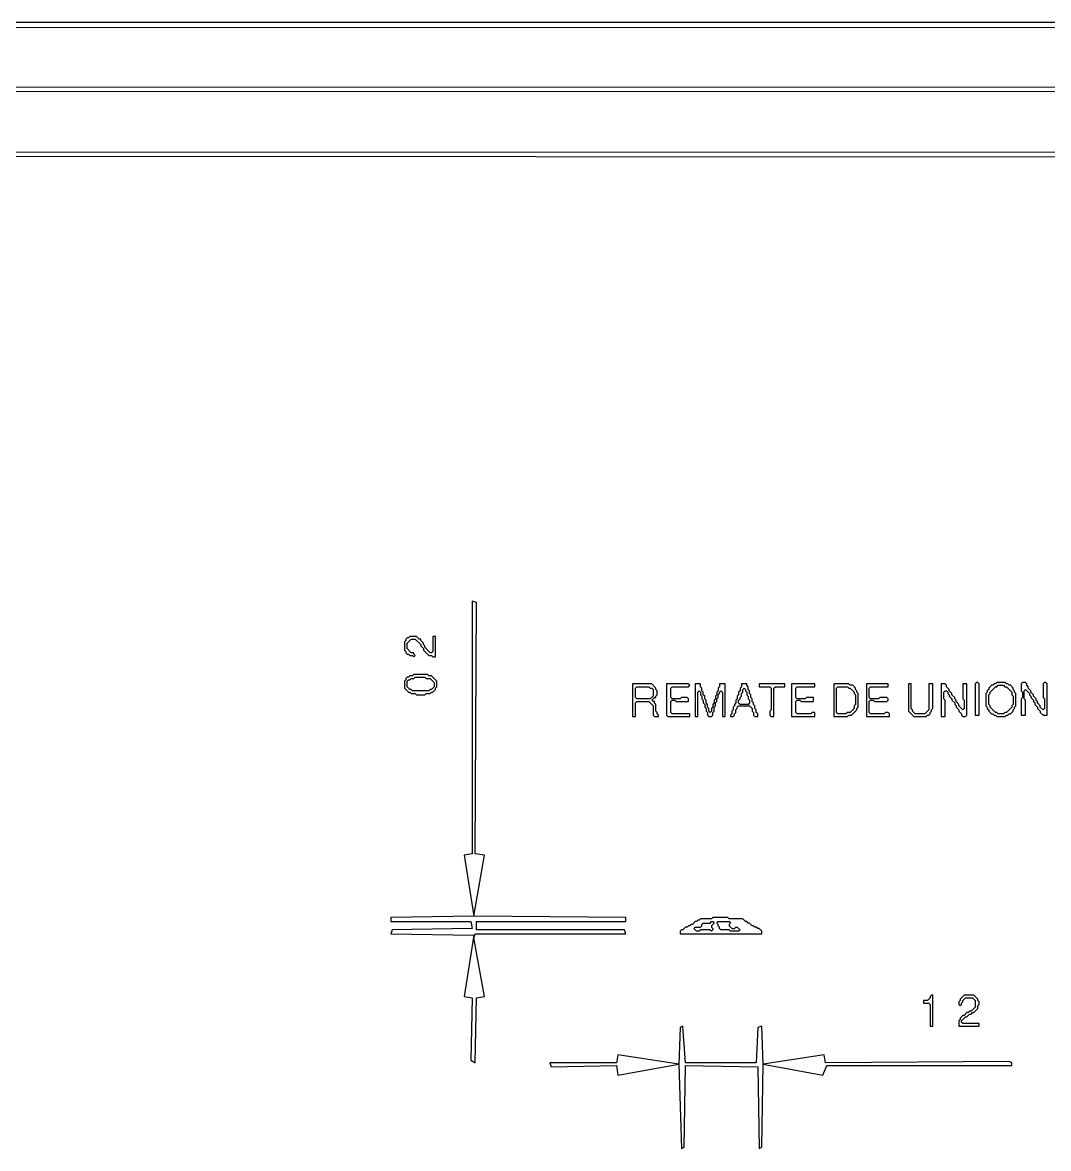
# Model space of a CAD drawing. Extents: x 17 to 323, y -435 to -5.
# Drawn here: x 169.8 to 245.3, y -87.6 to -4.7 of the extents above; entities that cross this region are included whole.
import ezdxf

# ---------------------------------------------------------------- set-up
doc = ezdxf.new("R2010")
doc.units = 0

msp = doc.modelspace()

# ---------------------------------------------------------------- linework, layer by layer
at = {"layer": 'CONTOURS'}
for p, q in [((322.7, -4.7), (17, -4.7)), ((17.3, -5), (322.5, -5.1)), ((318.1, -9.5), (21.6, -9.4)), ((21.9, -9.7), (317.8, -9.8)), ((313.3, -14.3), (26.4, -14.2)), ((26.7, -14.5), (313, -14.6)), ((202.9, -47.3), (202.9, -65.9)), ((203.2, -47.4), (202.9, -47.3)), ((203.1, -65.9), (203.2, -47.4)), ((198, -50.2), (197.9, -50.3)), ((197.9, -50.3), (197.9, -50.9)), ((198.1, -50), (198, -50.1)), ((198, -50.1), (198, -50.2)), ((198.2, -50), (198.1, -50)), ((198.1, -50.4), (198.4, -50.1)), ((198.1, -50.8), (198.1, -50.4)), ((198.3, -49.9), (198.2, -50)), ((198.8, -49.9), (198.3, -49.9)), ((198.4, -50.1), (198.7, -50.1)), ((198.7, -50.1), (199.1, -50.5)), ((199, -50.1), (198.8, -49.9)), ((199.1, -50.1), (199, -50.1)), ((199.1, -50.2), (199.1, -50.1)), ((199.3, -50.4), (199.1, -50.2)), ((199.1, -50.5), (199.1, -50.6)), ((199.3, -50.5), (199.3, -50.4)), ((199.4, -50.6), (199.3, -50.5)), ((200.2, -49.9), (200, -49.9)), ((200, -49.9), (200, -51)), ((200.2, -51.4), (200.2, -49.9)), ((197.9, -50.9), (198, -51)), ((198, -51), (198, -51.1)), ((198, -51.1), (198.1, -51.2)), ((198.4, -51.1), (198.1, -50.8)), ((198.1, -51.2), (198.2, -51.2)), ((198.2, -51.2), (198.3, -51.3)), ((198.3, -51.3), (198.5, -51.3)), ((198.6, -51.1), (198.4, -51.1)), ((198.5, -51.3), (198.6, -51.4)), ((198.6, -51.2), (198.6, -51.1)), ((198.7, -51.3), (198.6, -51.2)), ((198.6, -51.4), (198.7, -51.3)), ((199.1, -50.6), (199.3, -50.8)), ((199.3, -50.8), (199.3, -50.9)), ((199.3, -50.9), (199.7, -51.3)), ((199.4, -50.7), (199.4, -50.6)), ((199.8, -51.1), (199.4, -50.7)), ((199.7, -51.3), (199.9, -51.3)), ((199.9, -51.1), (199.8, -51.1)), ((200, -51), (199.9, -51.1)), ((199.9, -51.3), (200, -51.4)), ((200, -51.4), (200.2, -51.4)), ((198.1, -52.9), (198, -53)), ((198, -53), (198, -53.1)), ((198.2, -52.9), (198.1, -52.9)), ((198.3, -52.8), (198.2, -52.9)), ((198.5, -52.8), (198.3, -52.8)), ((198.3, -53.1), (198.4, -53)), ((198.4, -53), (198.6, -53)), ((198.6, -52.7), (198.5, -52.8)), ((199.6, -52.7), (198.6, -52.7)), ((198.6, -53), (198.7, -52.9)), ((198.7, -52.9), (199.4, -52.9)), ((199.4, -52.9), (199.5, -53)), ((199.5, -53), (199.8, -53)), ((199.7, -52.8), (199.6, -52.7)), ((199.9, -52.8), (199.7, -52.8)), ((199.8, -53), (200.1, -53.3)), ((200.3, -53.2), (199.9, -52.8)), ((198, -53.1), (197.9, -53.2)), ((197.9, -53.2), (197.9, -53.7)), ((197.9, -53.7), (198.2, -54)), ((198.1, -53.2), (198.2, -53.1)), ((198.1, -53.6), (198.1, -53.2)), ((198.3, -53.8), (198.1, -53.6)), ((198.2, -53.1), (198.3, -53.1)), ((198.4, -53.8), (198.3, -53.8)), ((198.5, -53.9), (198.4, -53.8)), ((199.8, -53.8), (199.7, -53.9)), ((199.9, -53.8), (199.8, -53.8)), ((200.1, -53.6), (199.9, -53.8)), ((200, -54), (200.2, -53.8)), ((200.1, -53.3), (200.1, -53.6)), ((200.2, -53.7), (200.3, -53.6)), ((200.2, -53.8), (200.2, -53.7)), ((200.3, -53.6), (200.3, -53.2)), ((214.7, -53.4), (214.7, -55.8)), ((216.1, -53.4), (214.7, -53.4)), ((214.9, -53.7), (215, -53.6)), ((214.9, -54.4), (214.9, -53.7)), ((215, -53.6), (215.9, -53.6)), ((215.9, -53.6), (216, -53.7)), ((216, -53.7), (216.1, -53.7)), ((216.4, -53.7), (216.1, -53.4)), ((216.1, -53.7), (216.2, -53.8)), ((216.2, -53.8), (216.2, -54.3)), ((216.4, -53.8), (216.4, -53.7)), ((216.5, -53.9), (216.4, -53.8)), ((217.2, -53.4), (217.2, -55.7)), ((218.8, -53.4), (217.2, -53.4)), ((217.5, -53.7), (217.6, -53.6)), ((217.5, -54.4), (217.5, -53.7)), ((217.6, -53.6), (218.8, -53.6)), ((218.9, -53.5), (218.8, -53.4)), ((218.8, -53.6), (218.9, -53.5)), ((219.3, -53.4), (219.3, -55.8)), ((219.7, -53.4), (219.3, -53.4)), ((219.7, -53.6), (219.7, -53.4)), ((219.8, -53.7), (219.7, -53.6)), ((219.8, -53.9), (219.8, -53.7)), ((221.1, -53.6), (221, -53.7)), ((221, -53.7), (221, -53.9)), ((221.5, -53.4), (221.1, -53.4)), ((221.1, -53.4), (221.1, -53.6)), ((221.5, -55.8), (221.5, -53.4)), ((222.7, -53.6), (222.6, -53.7)), ((222.6, -53.7), (222.6, -53.9)), ((222.7, -53.4), (222.7, -53.6)), ((223.1, -53.4), (222.7, -53.4)), ((222.8, -53.8), (222.9, -53.7)), ((222.8, -54), (222.8, -53.8)), ((222.9, -53.7), (223, -53.8)), ((223, -53.8), (223, -53.9)), ((223.1, -53.5), (223.1, -53.4)), ((223.2, -53.6), (223.1, -53.5)), ((223.2, -53.8), (223.2, -53.6)), ((223.3, -53.9), (223.2, -53.8)), ((224, -53.4), (224, -53.6)), ((225.9, -53.4), (224, -53.4)), ((224, -53.6), (224.8, -53.6)), ((224.8, -53.6), (224.9, -53.7)), ((224.9, -53.7), (224.9, -55.3)), ((225.1, -53.7), (225.2, -53.6)), ((225.1, -55.8), (225.1, -53.7)), ((225.2, -53.6), (225.9, -53.6)), ((225.9, -53.6), (225.9, -53.4)), ((226.4, -53.4), (226.4, -55.8)), ((228.1, -53.4), (226.4, -53.4)), ((226.7, -53.7), (226.8, -53.6)), ((226.7, -54.4), (226.7, -53.7)), ((226.8, -53.6), (228.1, -53.6)), ((228.1, -53.6), (228.1, -53.4)), ((229.5, -53.4), (229.5, -55.8)), ((230.6, -53.4), (229.5, -53.4)), ((229.7, -53.7), (229.8, -53.6)), ((229.7, -55.5), (229.7, -53.7)), ((229.8, -53.6), (230.5, -53.6)), ((230.5, -53.6), (230.6, -53.7)), ((230.7, -53.5), (230.6, -53.4)), ((230.6, -53.7), (230.7, -53.7)), ((230.9, -53.5), (230.7, -53.5)), ((230.7, -53.7), (231, -54)), ((231.1, -53.7), (230.9, -53.5)), ((231.1, -53.8), (231.1, -53.7)), ((231.2, -53.9), (231.1, -53.8)), ((231.9, -53.4), (231.9, -55.8)), ((233.5, -53.4), (231.9, -53.4)), ((232.1, -53.7), (232.2, -53.6)), ((232.1, -54.4), (232.1, -53.7)), ((232.2, -53.6), (233.5, -53.6)), ((233.5, -53.6), (233.5, -53.4)), ((235, -53.4), (235, -55.4)), ((235.2, -53.4), (235, -53.4)), ((235.2, -55.2), (235.2, -53.4)), ((236.8, -53.4), (236.5, -53.4)), ((236.5, -53.4), (236.5, -55.3)), ((236.8, -55.2), (236.8, -53.4)), ((237.4, -53.4), (237.4, -55.8)), ((237.7, -53.4), (237.4, -53.4)), ((237.8, -53.5), (237.7, -53.4)), ((237.8, -53.6), (237.8, -53.5)), ((238, -53.8), (237.8, -53.6)), ((238, -53.9), (238, -53.8)), ((239.3, -53.4), (239, -53.4)), ((239, -53.4), (239, -54.5)), ((239.3, -55.7), (239.3, -53.4)), ((240, -53.3), (239.9, -53.4)), ((239.9, -53.4), (239.9, -55.7)), ((240.1, -53.3), (240, -53.3)), ((240.2, -53.4), (240.1, -53.3)), ((240.2, -55.7), (240.2, -53.4)), ((240.9, -53.8), (240.8, -53.9)), ((241.1, -53.5), (240.9, -53.7)), ((240.9, -53.7), (240.9, -53.8)), ((241, -54), (241.4, -53.6)), ((241.2, -53.5), (241.1, -53.5)), ((241.3, -53.4), (241.2, -53.5)), ((241.4, -53.4), (241.3, -53.4)), ((241.5, -53.3), (241.4, -53.4)), ((241.4, -53.6), (241.5, -53.6)), ((242.1, -53.3), (241.5, -53.3)), ((241.5, -53.6), (241.6, -53.5)), ((241.6, -53.5), (242, -53.5)), ((242, -53.5), (242.1, -53.6)), ((242.2, -53.4), (242.1, -53.3)), ((242.1, -53.6), (242.2, -53.6)), ((242.3, -53.4), (242.2, -53.4)), ((242.2, -53.6), (242.6, -54)), ((242.4, -53.5), (242.3, -53.4)), ((242.5, -53.5), (242.4, -53.5)), ((242.7, -53.7), (242.5, -53.5)), ((242.7, -53.8), (242.7, -53.7)), ((242.8, -53.9), (242.7, -53.8)), ((243.4, -53.3), (243.3, -53.4)), ((243.3, -53.4), (243.3, -53.9)), ((243.6, -53.3), (243.4, -53.3)), ((243.5, -53.9), (243.6, -53.8)), ((243.7, -53.4), (243.6, -53.3)), ((243.6, -53.8), (243.9, -54.1)), ((243.7, -53.5), (243.7, -53.4)), ((243.8, -53.6), (243.7, -53.5)), ((243.8, -53.7), (243.8, -53.6)), ((244, -53.9), (243.8, -53.7)), ((245, -53.3), (244.9, -53.4)), ((244.9, -53.4), (244.9, -54.4)), ((245.1, -53.3), (245, -53.3)), ((245.2, -53.4), (245.1, -53.3)), ((245.2, -55.7), (245.2, -53.4)), ((198.2, -54), (198.3, -54)), ((198.3, -54), (198.4, -54.1)), ((198.4, -54.1), (198.7, -54.1)), ((199.7, -53.9), (198.5, -53.9)), ((198.7, -54.1), (198.8, -54.2)), ((198.8, -54.2), (199.4, -54.2)), ((199.4, -54.2), (199.5, -54.1)), ((199.5, -54.1), (199.8, -54.1)), ((199.8, -54.1), (199.9, -54)), ((199.9, -54), (200, -54)), ((215, -54.5), (214.9, -54.4)), ((214.9, -54.8), (215, -54.7)), ((216, -54.5), (215, -54.5)), ((215, -54.7), (215.9, -54.7)), ((215.9, -54.7), (216.2, -55)), ((216.2, -54.3), (216, -54.5)), ((216.1, -54.6), (216.3, -54.4)), ((216.2, -54.7), (216.1, -54.6)), ((216.3, -54.7), (216.2, -54.7)), ((216.3, -54.4), (216.4, -54.4)), ((216.3, -54.8), (216.3, -54.7)), ((216.4, -54.3), (216.5, -54.2)), ((216.4, -54.4), (216.4, -54.3)), ((216.5, -54.2), (216.5, -53.9)), ((217.6, -54.5), (217.5, -54.4)), ((217.5, -54.7), (217.6, -54.6)), ((217.5, -55.5), (217.5, -54.7)), ((218.2, -54.5), (217.6, -54.5)), ((217.6, -54.6), (217.8, -54.6)), ((217.8, -54.6), (217.9, -54.7)), ((217.9, -54.7), (218.8, -54.7)), ((218.3, -54.4), (218.2, -54.5)), ((218.7, -54.4), (218.3, -54.4)), ((218.8, -54.5), (218.7, -54.4)), ((218.8, -54.7), (218.8, -54.5)), ((219.5, -54), (219.6, -53.9)), ((219.5, -55.8), (219.5, -54)), ((219.6, -53.9), (219.7, -54)), ((219.7, -54), (219.7, -54.2)), ((219.7, -54.2), (219.8, -54.3)), ((219.9, -54), (219.8, -53.9)), ((219.8, -54.3), (219.8, -54.5)), ((219.8, -54.5), (219.9, -54.6)), ((219.9, -54.2), (219.9, -54)), ((220, -54.3), (219.9, -54.2)), ((219.9, -54.6), (219.9, -54.8)), ((220, -54.5), (220, -54.3)), ((220.1, -54.6), (220, -54.5)), ((220.1, -54.8), (220.1, -54.6)), ((220.8, -54.5), (220.7, -54.6)), ((220.7, -54.6), (220.7, -54.8)), ((220.9, -54.2), (220.8, -54.3)), ((220.8, -54.3), (220.8, -54.5)), ((220.8, -54.8), (220.9, -54.7)), ((221, -53.9), (220.9, -54)), ((220.9, -54), (220.9, -54.2)), ((220.9, -54.5), (221, -54.4)), ((220.9, -54.7), (220.9, -54.5)), ((221, -54.2), (221.1, -54.1)), ((221, -54.4), (221, -54.2)), ((221.1, -54), (221.2, -53.9)), ((221.1, -54.1), (221.1, -54)), ((221.2, -53.9), (221.3, -54)), ((221.3, -54), (221.3, -55.8)), ((222.4, -54.5), (222.3, -54.6)), ((222.3, -54.6), (222.3, -54.8)), ((222.5, -54.2), (222.4, -54.3)), ((222.4, -54.3), (222.4, -54.5)), ((222.6, -53.9), (222.5, -54)), ((222.5, -54), (222.5, -54.2)), ((222.5, -54.6), (222.6, -54.5)), ((222.5, -54.8), (222.5, -54.6)), ((222.6, -54.4), (222.7, -54.3)), ((222.6, -54.5), (222.6, -54.4)), ((222.7, -54.1), (222.8, -54)), ((222.7, -54.3), (222.7, -54.1)), ((223, -53.9), (223.1, -54)), ((223.1, -54), (223.1, -54.2)), ((223.1, -54.2), (223.2, -54.3)), ((223.2, -54.3), (223.2, -54.5)), ((223.2, -54.5), (223.3, -54.6)), ((223.3, -54.1), (223.3, -53.9)), ((223.4, -54.2), (223.3, -54.1)), ((223.3, -54.6), (223.3, -54.8)), ((223.4, -54.4), (223.4, -54.2)), ((223.5, -54.5), (223.4, -54.4)), ((223.5, -54.7), (223.5, -54.5)), ((223.6, -54.8), (223.5, -54.7)), ((226.8, -54.5), (226.7, -54.4)), ((226.7, -54.7), (226.8, -54.6)), ((226.7, -55.5), (226.7, -54.7)), ((227.4, -54.5), (226.8, -54.5)), ((226.8, -54.6), (227, -54.6)), ((227, -54.6), (227.1, -54.7)), ((227.1, -54.7), (228, -54.7)), ((227.5, -54.4), (227.4, -54.5)), ((228, -54.4), (227.5, -54.4)), ((228, -54.7), (228, -54.4)), ((231, -54), (231, -54.1)), ((231, -54.1), (231.1, -54.2)), ((231.1, -54.2), (231.1, -54.9)), ((231.2, -54), (231.2, -53.9)), ((231.3, -54.1), (231.2, -54)), ((231.3, -55.1), (231.3, -54.1)), ((232.2, -54.5), (232.1, -54.4)), ((232.1, -54.7), (232.2, -54.6)), ((232.1, -55.5), (232.1, -54.7)), ((232.8, -54.5), (232.2, -54.5)), ((232.2, -54.6), (232.4, -54.6)), ((232.4, -54.6), (232.5, -54.7)), ((232.5, -54.7), (233.4, -54.7)), ((232.9, -54.4), (232.8, -54.5)), ((233.4, -54.4), (232.9, -54.4)), ((233.5, -54.5), (233.4, -54.4)), ((233.4, -54.7), (233.5, -54.6)), ((233.5, -54.6), (233.5, -54.5)), ((237.6, -54), (237.7, -53.9)), ((237.6, -54.5), (237.6, -54)), ((237.7, -54.6), (237.6, -54.5)), ((237.7, -53.9), (237.8, -53.9)), ((237.7, -55.8), (237.7, -54.6)), ((237.8, -53.9), (237.9, -54)), ((237.9, -54), (237.9, -54.1)), ((237.9, -54.1), (238, -54.2)), ((238.2, -54.1), (238, -53.9)), ((238, -54.2), (238, -54.3)), ((238, -54.3), (238.2, -54.5)), ((238.2, -54.2), (238.2, -54.1)), ((238.4, -54.4), (238.2, -54.2)), ((238.2, -54.5), (238.2, -54.6)), ((238.2, -54.6), (238.4, -54.8)), ((238.4, -54.5), (238.4, -54.4)), ((238.5, -54.6), (238.4, -54.5)), ((238.5, -54.7), (238.5, -54.6)), ((238.7, -54.9), (238.5, -54.7)), ((239, -54.5), (239.1, -54.6)), ((239.1, -54.6), (239.1, -55.2)), ((240.8, -54), (240.7, -54.1)), ((240.7, -54.1), (240.7, -55)), ((240.8, -53.9), (240.8, -54)), ((240.9, -54.2), (241, -54.1)), ((240.9, -54.9), (240.9, -54.2)), ((241, -54.1), (241, -54)), ((242.6, -54), (242.6, -54.2)), ((242.6, -54.2), (242.7, -54.3)), ((242.7, -54.3), (242.7, -54.9)), ((242.8, -54), (242.8, -53.9)), ((242.9, -54.1), (242.8, -54)), ((242.9, -55), (242.9, -54.1)), ((243.3, -53.9), (243.4, -54)), ((243.4, -54.4), (243.3, -54.5)), ((243.3, -54.5), (243.3, -55.7)), ((243.4, -54), (243.4, -54.4)), ((243.5, -54.5), (243.5, -53.9)), ((243.6, -54.6), (243.5, -54.5)), ((243.6, -55.7), (243.6, -54.6)), ((243.9, -54.1), (243.9, -54.2)), ((243.9, -54.2), (244, -54.3)), ((244, -54), (244, -53.9)), ((244.2, -54.2), (244, -54)), ((244, -54.3), (244, -54.4)), ((244, -54.4), (244.2, -54.6)), ((244.2, -54.3), (244.2, -54.2)), ((244.4, -54.5), (244.2, -54.3)), ((244.2, -54.6), (244.2, -54.7)), ((244.2, -54.7), (244.3, -54.8)), ((244.4, -54.6), (244.4, -54.5)), ((244.5, -54.7), (244.4, -54.6)), ((244.5, -54.8), (244.5, -54.7)), ((244.9, -54.4), (245, -54.5)), ((245, -54.5), (245, -55.2)), ((214.9, -55.8), (214.9, -54.8)), ((216.2, -55), (216.2, -55.7)), ((216.4, -54.9), (216.3, -54.8)), ((216.4, -55.4), (216.4, -54.9)), ((216.5, -55.5), (216.4, -55.4)), ((216.5, -55.6), (216.5, -55.5)), ((217.6, -55.6), (217.5, -55.5)), ((219.9, -54.8), (220, -54.9)), ((220, -54.9), (220, -55.1)), ((220, -55.1), (220.1, -55.2)), ((220.2, -54.9), (220.1, -54.8)), ((220.1, -55.2), (220.1, -55.4)), ((220.1, -55.4), (220.2, -55.5)), ((220.2, -55.1), (220.2, -54.9)), ((220.3, -55.2), (220.2, -55.1)), ((220.2, -55.5), (220.2, -55.7)), ((220.3, -55.4), (220.3, -55.2)), ((220.4, -55.5), (220.3, -55.4)), ((220.5, -55.4), (220.4, -55.5)), ((220.6, -55.1), (220.5, -55.2)), ((220.5, -55.2), (220.5, -55.4)), ((220.7, -54.8), (220.6, -54.9)), ((220.6, -54.9), (220.6, -55.1)), ((220.6, -55.5), (220.7, -55.4)), ((220.6, -55.7), (220.6, -55.5)), ((220.7, -55.1), (220.8, -55)), ((220.7, -55.4), (220.7, -55.1)), ((220.8, -55), (220.8, -54.8)), ((222.1, -55.3), (222, -55.4)), ((222, -55.4), (222, -55.6)), ((222.2, -55), (222.1, -55.1)), ((222.1, -55.1), (222.1, -55.3)), ((222.3, -54.8), (222.2, -54.9)), ((222.2, -54.9), (222.2, -55)), ((222.2, -55.6), (222.3, -55.5)), ((222.3, -55.3), (222.4, -55.2)), ((222.3, -55.5), (222.3, -55.3)), ((222.4, -55.1), (222.5, -55)), ((222.4, -55.2), (222.4, -55.1)), ((222.6, -54.9), (222.5, -54.8)), ((222.5, -55), (223.3, -55)), ((223.2, -54.9), (222.6, -54.9)), ((223.3, -54.8), (223.2, -54.9)), ((223.3, -55), (223.5, -55.2)), ((223.5, -55.2), (223.5, -55.4)), ((223.5, -55.4), (223.6, -55.5)), ((223.6, -54.9), (223.6, -54.8)), ((223.7, -55), (223.6, -54.9)), ((223.6, -55.5), (223.6, -55.7)), ((223.7, -55.2), (223.7, -55)), ((223.8, -55.3), (223.7, -55.2)), ((223.8, -55.5), (223.8, -55.3)), ((223.9, -55.6), (223.8, -55.5)), ((224.9, -55.3), (224.8, -55.4)), ((224.8, -55.4), (224.8, -55.7)), ((226.8, -55.6), (226.7, -55.5)), ((227.9, -55.5), (227.8, -55.6)), ((228.1, -55.5), (227.9, -55.5)), ((228.1, -55.8), (228.1, -55.5)), ((229.8, -55.6), (229.7, -55.5)), ((230.5, -55.5), (230.4, -55.6)), ((230.7, -55.5), (230.5, -55.5)), ((231, -55.2), (230.7, -55.5)), ((230.8, -55.7), (231.2, -55.3)), ((231.1, -54.9), (231, -55)), ((231, -55), (231, -55.2)), ((231.2, -55.2), (231.3, -55.1)), ((231.2, -55.3), (231.2, -55.2)), ((232.2, -55.6), (232.1, -55.5)), ((233.3, -55.5), (233.2, -55.6)), ((233.5, -55.5), (233.3, -55.5)), ((233.6, -55.6), (233.5, -55.5)), ((235, -55.4), (235.4, -55.8)), ((235.3, -55.3), (235.2, -55.2)), ((235.3, -55.4), (235.3, -55.3)), ((235.5, -55.6), (235.3, -55.4)), ((236.5, -55.3), (236.2, -55.6)), ((236.6, -55.5), (236.7, -55.4)), ((236.6, -55.6), (236.6, -55.5)), ((236.7, -55.3), (236.8, -55.2)), ((236.7, -55.4), (236.7, -55.3)), ((238.4, -54.8), (238.4, -54.9)), ((238.4, -54.9), (238.5, -55)), ((238.5, -55), (238.5, -55.1)), ((238.5, -55.1), (238.7, -55.3)), ((238.7, -55), (238.7, -54.9)), ((239, -55.3), (238.7, -55)), ((238.7, -55.3), (238.7, -55.4)), ((238.7, -55.4), (238.9, -55.6)), ((239.1, -55.2), (239, -55.3)), ((240.7, -55), (240.8, -55.1)), ((240.8, -55.1), (240.8, -55.2)), ((240.8, -55.2), (240.9, -55.3)), ((241, -55), (240.9, -54.9)), ((240.9, -55.3), (240.9, -55.4)), ((240.9, -55.4), (241.1, -55.6)), ((241, -55.1), (241, -55)), ((241.4, -55.5), (241, -55.1)), ((241.5, -55.5), (241.4, -55.5)), ((241.6, -55.6), (241.5, -55.5)), ((242.1, -55.5), (242, -55.6)), ((242.2, -55.5), (242.1, -55.5)), ((242.6, -55.1), (242.2, -55.5)), ((242.5, -55.6), (242.7, -55.4)), ((242.7, -54.9), (242.6, -55)), ((242.6, -55), (242.6, -55.1)), ((242.7, -55.3), (242.8, -55.2)), ((242.7, -55.4), (242.7, -55.3)), ((242.8, -55.1), (242.9, -55)), ((242.8, -55.2), (242.8, -55.1)), ((244.3, -54.8), (244.3, -54.9)), ((244.3, -54.9), (244.5, -55.1)), ((244.7, -55), (244.5, -54.8)), ((244.5, -55.1), (244.5, -55.2)), ((244.5, -55.2), (244.7, -55.4)), ((244.7, -55.1), (244.7, -55)), ((244.9, -55.3), (244.7, -55.1)), ((244.7, -55.4), (244.7, -55.5)), ((244.7, -55.5), (244.9, -55.7)), ((245, -55.2), (244.9, -55.3)), ((214.7, -55.8), (214.9, -55.8)), ((216.2, -55.7), (216.3, -55.8)), ((216.3, -55.8), (216.6, -55.8)), ((216.6, -55.7), (216.5, -55.6)), ((216.6, -55.8), (216.6, -55.7)), ((217.2, -55.7), (217.3, -55.8)), ((217.3, -55.8), (218.9, -55.8)), ((218.9, -55.6), (217.6, -55.6)), ((218.9, -55.8), (218.9, -55.6)), ((219.3, -55.8), (219.5, -55.8)), ((220.2, -55.7), (220.3, -55.8)), ((220.3, -55.8), (220.5, -55.8)), ((220.5, -55.8), (220.6, -55.7)), ((221.3, -55.8), (221.5, -55.8)), ((222, -55.6), (221.9, -55.7)), ((221.9, -55.7), (221.9, -55.8)), ((221.9, -55.8), (222.1, -55.8)), ((222.1, -55.8), (222.2, -55.7)), ((222.2, -55.7), (222.2, -55.6)), ((223.6, -55.7), (223.7, -55.8)), ((223.7, -55.8), (223.9, -55.8)), ((223.9, -55.8), (223.9, -55.6)), ((224.8, -55.7), (224.9, -55.8)), ((224.9, -55.8), (225.1, -55.8)), ((226.4, -55.8), (228.1, -55.8)), ((227.8, -55.6), (226.8, -55.6)), ((229.5, -55.8), (230.5, -55.8)), ((230.4, -55.6), (229.8, -55.6)), ((230.5, -55.8), (230.6, -55.7)), ((230.6, -55.7), (230.8, -55.7)), ((231.9, -55.8), (233.6, -55.8)), ((233.2, -55.6), (232.2, -55.6)), ((233.6, -55.8), (233.6, -55.6)), ((235.4, -55.8), (236.3, -55.8)), ((236.2, -55.6), (235.5, -55.6)), ((236.3, -55.8), (236.4, -55.7)), ((236.4, -55.7), (236.5, -55.7)), ((236.5, -55.7), (236.6, -55.6)), ((237.4, -55.8), (237.7, -55.8)), ((238.9, -55.6), (238.9, -55.7)), ((238.9, -55.7), (239, -55.8)), ((239, -55.8), (239.2, -55.8)), ((239.2, -55.8), (239.3, -55.7)), ((239.9, -55.7), (240.2, -55.7)), ((241.1, -55.6), (241.2, -55.6)), ((241.2, -55.6), (241.3, -55.7)), ((241.3, -55.7), (241.4, -55.7)), ((241.4, -55.7), (241.5, -55.8)), ((241.5, -55.8), (242.1, -55.8)), ((242, -55.6), (241.6, -55.6)), ((242.1, -55.8), (242.2, -55.7)), ((242.2, -55.7), (242.3, -55.7)), ((242.3, -55.7), (242.4, -55.6)), ((242.4, -55.6), (242.5, -55.6)), ((243.3, -55.7), (243.6, -55.7)), ((244.9, -55.7), (245.2, -55.7)), ((202.9, -65.9), (202.3, -66)), ((202.3, -66), (203, -70.5)), ((203, -70.5), (203.8, -66)), ((203.8, -66), (203.1, -65.9)), ((203, -70.5), (196.9, -70.6)), ((196.9, -70.6), (196.9, -70.9)), ((196.9, -70.9), (202.8, -70.9)), ((202.8, -70.9), (202.9, -71.4)), ((214.2, -70.6), (203, -70.5)), ((203.2, -71.5), (203.2, -70.9)), ((203.2, -70.9), (214.2, -70.9)), ((214.2, -70.9), (214.2, -70.6)), ((218.8, -71.2), (218.7, -71.3)), ((218.9, -71.2), (218.8, -71.2)), ((219, -71.1), (218.9, -71.2)), ((219.1, -71.1), (219, -71.1)), ((219.3, -70.9), (219.1, -71.1)), ((219.4, -70.9), (219.3, -70.9)), ((219.5, -70.8), (219.4, -70.9)), ((219.6, -70.8), (219.5, -70.8)), ((219.7, -70.7), (219.6, -70.8)), ((220.5, -70.7), (219.7, -70.7)), ((219.7, -71.3), (219.8, -71.2)), ((219.8, -71.1), (219.9, -71)), ((219.8, -71.2), (219.8, -71.1)), ((219.9, -71), (220.4, -71)), ((220.4, -71), (220.5, -70.9)), ((220.6, -70.6), (220.5, -70.7)), ((220.5, -70.9), (220.6, -70.9)), ((220.7, -71), (220.5, -71.2)), ((220.5, -71.2), (220.5, -71.3)), ((221.7, -70.6), (220.6, -70.6)), ((220.6, -70.9), (220.7, -71)), ((220.9, -71), (221, -70.9)), ((221, -71.1), (220.9, -71)), ((221, -70.9), (221.8, -70.9)), ((221, -71.2), (221, -71.1)), ((221.1, -71.3), (221, -71.2)), ((221.8, -70.7), (221.7, -70.6)), ((222.8, -70.7), (221.8, -70.7)), ((221.8, -70.9), (221.9, -71)), ((221.9, -71), (221.8, -71.1)), ((221.8, -71.1), (221.8, -71.2)), ((221.8, -71.2), (222, -71.4)), ((223, -70.9), (222.8, -70.7)), ((223.1, -70.9), (223, -70.9)), ((223.2, -71), (223.1, -70.9)), ((223.3, -71), (223.2, -71)), ((223.5, -71.2), (223.3, -71)), ((223.6, -71.2), (223.5, -71.2)), ((223.7, -71.3), (223.6, -71.2)), ((197, -71.5), (196.9, -71.8)), ((196.9, -71.8), (203, -71.9)), ((202.9, -71.4), (197, -71.5)), ((203, -71.9), (202.3, -76.4)), ((203, -72.1), (203.1, -71.8)), ((203.8, -76.4), (203, -72.1)), ((203.1, -71.8), (214.2, -71.8)), ((214.1, -71.5), (203.2, -71.5)), ((214.2, -71.8), (214.1, -71.5)), ((218.3, -71.5), (218.2, -71.6)), ((218.2, -71.6), (218.2, -71.8)), ((218.2, -71.8), (224.2, -71.8)), ((218.4, -71.5), (218.3, -71.5)), ((218.6, -71.3), (218.4, -71.5)), ((218.7, -71.3), (218.6, -71.3)), ((219.2, -71.4), (219.3, -71.3)), ((219.4, -71.6), (219.2, -71.4)), ((219.3, -71.3), (219.7, -71.3)), ((219.6, -71.6), (219.4, -71.6)), ((219.7, -71.5), (219.6, -71.6)), ((220.4, -71.5), (219.7, -71.5)), ((220.5, -71.6), (220.4, -71.5)), ((220.5, -71.3), (220.6, -71.4)), ((220.6, -71.5), (220.5, -71.6)), ((220.6, -71.4), (220.6, -71.5)), ((221.1, -71.4), (221.1, -71.3)), ((221.2, -71.5), (221.1, -71.4)), ((221.8, -71.5), (221.2, -71.5)), ((221.9, -71.6), (221.8, -71.5)), ((222.5, -71.6), (221.9, -71.6)), ((222, -71.4), (222.2, -71.4)), ((222.2, -71.4), (222.3, -71.3)), ((222.3, -71.3), (222.4, -71.3)), ((222.4, -71.3), (222.6, -71.5)), ((222.6, -71.5), (222.5, -71.6)), ((223.8, -71.3), (223.7, -71.3)), ((223.9, -71.4), (223.8, -71.3)), ((224, -71.4), (223.9, -71.4)), ((224.2, -71.6), (224, -71.4)), ((224.2, -71.8), (224.2, -71.6)), ((202.3, -76.4), (202.9, -76.5)), ((202.9, -76.5), (202.8, -81.1)), ((203.1, -81.3), (203.2, -76.5)), ((203.2, -76.5), (203.8, -76.4)), ((236.4, -76.7), (236.1, -76.7)), ((236.1, -76.7), (236.1, -76.9)), ((236.1, -76.9), (236.5, -76.9)), ((236.6, -76.5), (236.4, -76.7)), ((236.5, -76.9), (236.6, -77)), ((236.7, -76.3), (236.6, -76.4)), ((236.6, -76.4), (236.6, -76.5)), ((236.6, -77), (236.6, -78.6)), ((236.8, -76.3), (236.7, -76.3)), ((236.8, -78.6), (236.8, -76.3)), ((238.8, -76.7), (238.7, -76.8)), ((238.7, -76.8), (238.7, -77)), ((238.7, -77), (238.8, -77.1)), ((239.1, -76.3), (238.8, -76.6)), ((238.8, -76.6), (238.8, -76.7)), ((238.8, -77.1), (238.9, -77)), ((238.9, -76.9), (239, -76.8)), ((238.9, -77), (238.9, -76.9)), ((239, -76.7), (239.2, -76.5)), ((239, -76.8), (239, -76.7)), ((239.8, -76.3), (239.1, -76.3)), ((239.2, -76.5), (239.7, -76.5)), ((239.7, -76.5), (239.9, -76.7)), ((240.1, -76.6), (239.8, -76.3)), ((239.9, -76.7), (239.9, -77.2)), ((240.1, -76.7), (240.1, -76.6)), ((240.2, -76.8), (240.1, -76.7)), ((240.1, -77.1), (240.2, -77)), ((240.2, -77), (240.2, -76.8)), ((239, -77.8), (238.8, -78)), ((238.9, -78.2), (239.2, -77.9)), ((239.1, -77.8), (239, -77.8)), ((239.3, -77.6), (239.1, -77.8)), ((239.2, -77.9), (239.3, -77.9)), ((239.4, -77.6), (239.3, -77.6)), ((239.3, -77.9), (239.5, -77.7)), ((239.5, -77.5), (239.4, -77.6)), ((239.6, -77.5), (239.5, -77.5)), ((239.5, -77.7), (239.6, -77.7)), ((239.9, -77.2), (239.6, -77.5)), ((239.6, -77.7), (239.7, -77.6)), ((239.7, -77.6), (239.8, -77.6)), ((239.8, -77.6), (240.1, -77.3)), ((240.1, -77.3), (240.1, -77.1)), ((218.2, -78.7), (218.1, -81.4)), ((218.4, -78.6), (218.2, -78.7)), ((218.6, -81.3), (218.4, -78.6)), ((223.9, -78.7), (223.8, -81.3)), ((224.2, -78.6), (223.9, -78.7)), ((224.3, -81.4), (224.2, -78.6)), ((236.6, -78.6), (236.8, -78.6)), ((238.8, -78.1), (238.7, -78.2)), ((238.7, -78.2), (238.7, -78.6)), ((238.7, -78.6), (240.2, -78.6)), ((238.8, -78), (238.8, -78.1)), ((238.9, -78.3), (238.9, -78.2)), ((239, -78.4), (238.9, -78.3)), ((240.2, -78.4), (239, -78.4)), ((240.2, -78.6), (240.2, -78.4)), ((202.8, -81.1), (203.1, -81.3)), ((213.6, -80.7), (213.5, -81.3)), ((218.1, -81.4), (213.6, -80.7)), ((228.8, -80.7), (224.3, -81.4)), ((228.9, -81.3), (228.8, -80.7)), ((242.4, -81.2), (228.9, -81.3)), ((242.6, -81.3), (242.4, -81.2)), ((208.6, -81.3), (208.7, -81.6)), ((213.5, -81.3), (208.6, -81.3)), ((208.7, -81.6), (213.5, -81.5)), ((213.5, -81.5), (213.6, -82.2)), ((213.6, -82.2), (218.1, -81.4)), ((218.1, -81.4), (218.3, -87.6)), ((218.5, -87.5), (218.6, -81.5)), ((223.8, -81.3), (218.6, -81.3)), ((218.6, -81.5), (223.9, -81.6)), ((223.9, -81.6), (224, -87.6)), ((224.2, -87.5), (224.3, -81.4)), ((224.3, -81.4), (228.7, -82.2)), ((228.7, -82.2), (229, -81.5)), ((229, -81.5), (242.6, -81.5)), ((242.6, -81.5), (242.6, -81.3)), ((218.3, -87.6), (218.5, -87.5)), ((224, -87.6), (224.2, -87.5))]:
    msp.add_line(p, q, dxfattribs=at)

doc.saveas('drawing.dxf')
